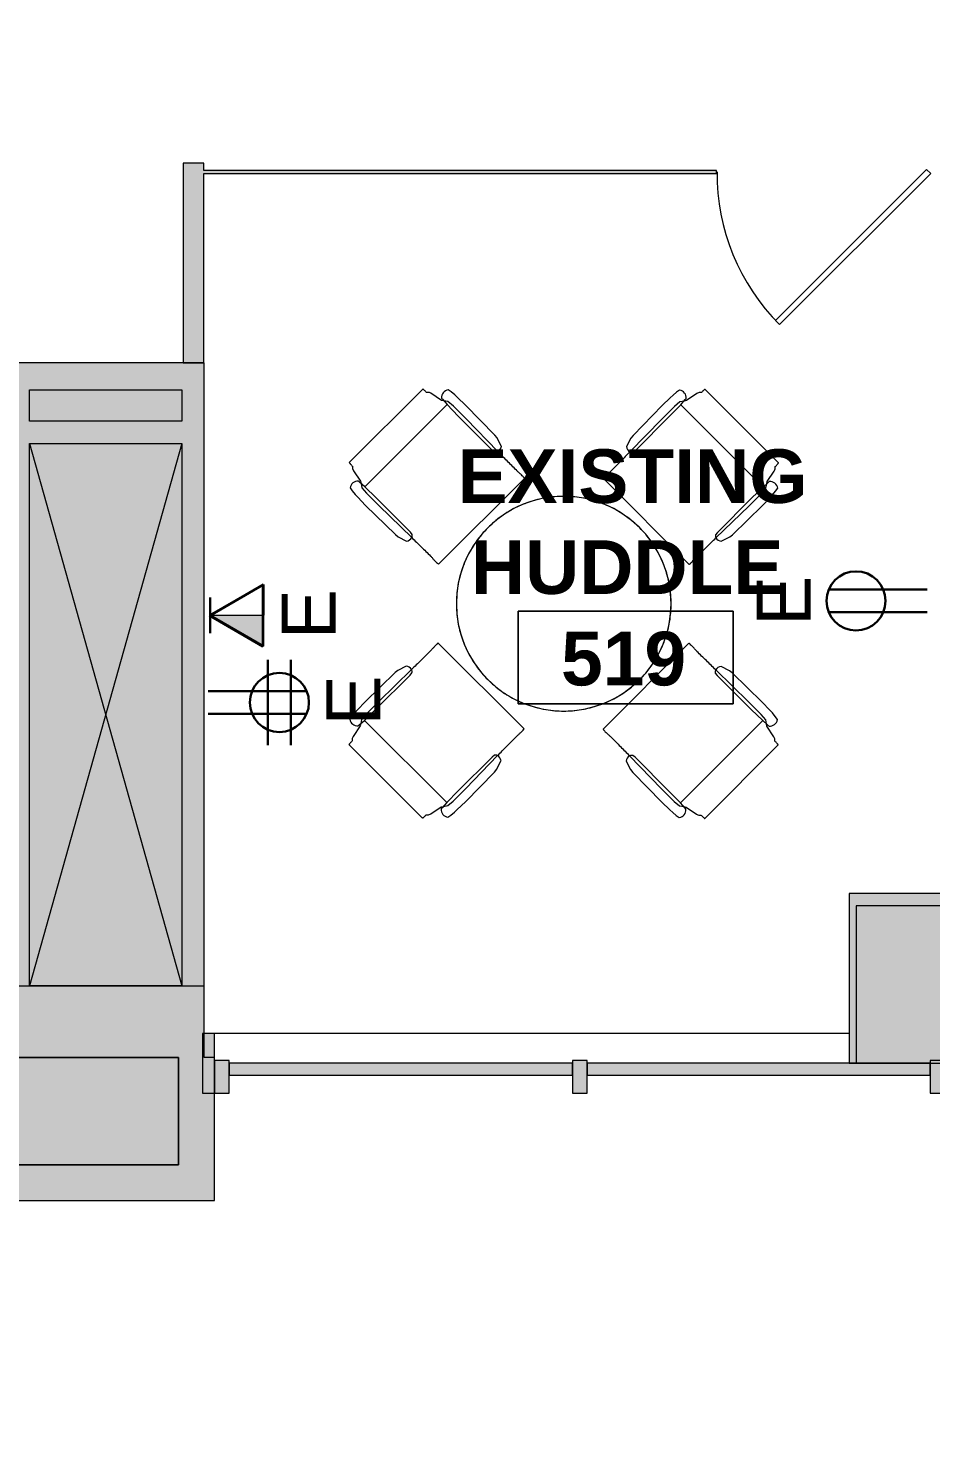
# Model space of a CAD drawing. Header units: inches. Extents: x 385 to 2249, y -1781 to -36.
# Drawn here: x 1299 to 1450.3, y -1781.2 to -1546.3 of the extents above; entities that cross this region are included whole.
import ezdxf

# ---------------------------------------------------------------- set-up
doc = ezdxf.new("R2010")
doc.units = ezdxf.units.IN
doc.header["$MEASUREMENT"] = 0
for name, color, linetype, lineweight in [('A-ANNO-NOTE', 131, 'Continuous', 30), ('A-AREA-IDEN', 2, 'Continuous', 9), ('A-COLS', 52, 'Continuous', 13), ('A-DETL', 90, 'Continuous', 9), ('A-DETL-GENF', 92, 'Continuous', 9), ('A-DETL-THIN', 151, 'Continuous', 9), ('A-DOOR', 31, 'Continuous', 13), ('A-GLAZ-CURT', 52, 'Continuous', 13), ('A-GLAZ-CWMG', 51, 'Continuous', 13), ('A-WALL', 113, 'Continuous', 13), ('A-WALL-PATT', 111, 'Continuous', 13), ('I-FURN', 30, 'Continuous', 9), ('I-WALL', 2, 'Continuous', 13)]:
    doc.layers.add(name, color=color, linetype=linetype, lineweight=lineweight)
doc.styles.add('Swis721 Lt BT', font='swissl.ttf', dxfattribs={"height": 9})
doc.styles.add('Swis721 Lt BT_B', font='', dxfattribs={"height": 9})
doc.styles.get('Swis721 Lt BT_B').set_extended_font_data('Swis721 Lt BT', bold=True)

# ---------------------------------------------------------------- blocks, each defined once
blk = doc.blocks.new('Walls 10 - Walls 10-5024447-Level 5 POWER _ SIGNAL')
at = {"layer": 'A-WALL', "lineweight": 9}
h = blk.add_hatch(color=7, dxfattribs=at)
h.paths.add_polyline_path([(1221.48, -1742.89), (1330.2, -1742.89), (1330.2, -1718.89), (1328.48, -1718.89), (1328.45, -1602.45), (1123.26, -1602.45), (1123.26, -1606.95), (1125.46, -1606.95), (1125.46, -1613.45), (1295.45, -1613.45), (1295.45, -1705.42), (1062.64, -1705.42), (1062.64, -1635.39), (1073.89, -1635.39), (1073.89, -1606.95), (1084.26, -1606.95), (1084.26, -1602.45), (1058.89, -1602.45), (1058.89, -1705.1), (1061.22, -1707.43), (1058.89, -1709.76), (1058.89, -1720.42), (1219.48, -1720.42), (1219.5, -1739.77), (1220.52, -1739.77), (1219.5, -1742.89)], flags=0)
h.paths.add_polyline_path([(1324.2, -1736.89), (1221.48, -1736.89), (1221.48, -1718.89), (1324.2, -1718.89)], flags=0)
h.paths.add_polyline_path([(1324.73, -1706.92), (1299.2, -1706.92), (1299.2, -1615.95), (1324.73, -1615.95)], flags=0)
h.paths.add_polyline_path([(1070.14, -1631.64), (1062.64, -1631.64), (1062.64, -1606.95), (1070.14, -1606.95), (1070.14, -1615.95)], flags=0)
h.paths.add_polyline_path([(1324.73, -1612.2), (1299.2, -1612.2), (1299.2, -1606.95), (1324.73, -1606.95)], flags=0)
at = {"layer": 'A-WALL', "color": 8, "lineweight": 20}
for p, q in [((1058.89, -1602.45), (1058.89, -1720.42)), ((1084.26, -1602.45), (1058.89, -1602.45)), ((1084.26, -1606.95), (1084.26, -1602.45)), ((1125.08, -1602.45), (1123.26, -1602.45)), ((1123.26, -1602.45), (1123.26, -1606.95)), ((1328.48, -1602.45), (1125.08, -1602.45)), ((1328.48, -1718.89), (1328.48, -1602.45)), ((1062.64, -1631.64), (1062.64, -1606.95)), ((1062.64, -1606.95), (1070.14, -1606.95)), ((1070.14, -1606.95), (1070.14, -1631.64)), ((1073.89, -1635.39), (1073.89, -1606.95)), ((1073.89, -1606.95), (1084.26, -1606.95)), ((1123.26, -1606.95), (1125.46, -1606.95)), ((1125.46, -1606.95), (1125.46, -1613.45)), ((1299.2, -1612.2), (1299.2, -1606.95)), ((1299.2, -1606.95), (1324.73, -1606.95)), ((1324.73, -1606.95), (1324.73, -1612.2)), ((1125.46, -1613.45), (1295.45, -1613.45)), ((1295.45, -1613.45), (1295.45, -1705.42)), ((1324.73, -1612.2), (1299.2, -1612.2)), ((1299.2, -1706.92), (1299.2, -1615.95)), ((1299.2, -1615.95), (1324.73, -1615.95)), ((1324.73, -1615.95), (1324.73, -1706.92)), ((1070.14, -1631.64), (1062.64, -1631.64)), ((1062.64, -1705.42), (1062.64, -1635.39)), ((1062.64, -1635.39), (1073.89, -1635.39)), ((1295.45, -1705.42), (1062.64, -1705.42)), ((1324.73, -1706.92), (1299.2, -1706.92)), ((1221.48, -1736.89), (1221.48, -1718.89)), ((1221.48, -1718.89), (1324.2, -1718.89)), ((1324.2, -1718.89), (1324.2, -1736.89)), ((1330.2, -1718.89), (1328.48, -1718.89)), ((1330.2, -1742.89), (1330.2, -1718.89)), ((1058.89, -1720.42), (1062.64, -1720.42)), ((1062.64, -1720.42), (1219.48, -1720.42)), ((1219.48, -1720.42), (1219.48, -1742.89)), ((1324.2, -1736.89), (1221.48, -1736.89)), ((1219.48, -1742.89), (1330.2, -1742.89))]:
    blk.add_line(p, q, dxfattribs=at)
at = {"layer": 'A-WALL', "lineweight": 9}
for p, q in [((1084.26, -1602.45), (1123.26, -1602.45)), ((1123.26, -1606.95), (1084.26, -1606.95))]:
    blk.add_line(p, q, dxfattribs=at)
blk = doc.blocks.new('System Panel - Glazed 2-5104149-Level 5 POWER _ SIGNAL')
at = {"layer": 'A-GLAZ-CURT', "lineweight": 9}
blk.add_hatch(color=7, dxfattribs=at).paths.add_polyline_path([(28.75, 0.25), (28.75, 2.25), (-28.75, 2.25), (-28.75, 0.25), (-14.49, 0.25)], flags=0)
at = {"layer": 'A-GLAZ-CURT', "color": 8, "lineweight": 20}
for p, q in [((28.75, 2.25), (-28.75, 2.25)), ((-28.75, 2.25), (-28.75, 0.25)), ((-28.75, 0.25), (28.75, 0.25)), ((28.75, 0.25), (28.75, 2.25))]:
    blk.add_line(p, q, dxfattribs=at)
blk = doc.blocks.new('Rectangular Mullion - 2_5_ x 5_ rectangular-5104493-Level 5 POWER _ SIGNAL')
at = {"layer": 'A-GLAZ-CWMG', "lineweight": 9}
blk.add_hatch(color=7, dxfattribs=at).paths.add_polyline_path([(0, 2.75), (0, -2.75), (-2.5, -2.75), (-2.5, 2.75)], flags=0)
at = {"layer": 'A-GLAZ-CWMG', "color": 8, "lineweight": 20}
for p, q in [((-2.5, 2.75), (0, 2.75)), ((-2.5, -2.75), (-2.5, 2.75)), ((0, 2.75), (0, -2.75)), ((0, -2.75), (-2.5, -2.75))]:
    blk.add_line(p, q, dxfattribs=at)
blk = doc.blocks.new('Rectangular Mullion - 2_5_ x 5_ rectangular-5103979-Level 5 POWER _ SIGNAL')
at = {"layer": 'A-GLAZ-CWMG', "lineweight": 9}
blk.add_hatch(color=7, dxfattribs=at).paths.add_polyline_path([(-2.5, 2.75), (-2.5, -2.75), (0, -2.75), (0, 2.75)], flags=0)
at = {"layer": 'A-GLAZ-CWMG', "color": 8, "lineweight": 20}
for p, q in [((0, 2.75), (-2.5, 2.75)), ((-2.5, 2.75), (-2.5, -2.75)), ((0, -2.75), (0, 2.75)), ((-2.5, -2.75), (0, -2.75))]:
    blk.add_line(p, q, dxfattribs=at)
blk = doc.blocks.new('System Panel - Glazed 2-5105823-Level 5 POWER _ SIGNAL')
at = {"layer": 'A-GLAZ-CURT', "lineweight": 9}
blk.add_hatch(color=7, dxfattribs=at).paths.add_polyline_path([(-14.36, 0.25), (28.75, 0.25), (28.75, 2.25), (-28.75, 2.25), (-28.75, 0.25)], flags=0)
at = {"layer": 'A-GLAZ-CURT', "color": 8, "lineweight": 20}
for p, q in [((28.75, 2.25), (-28.75, 2.25)), ((-28.75, 2.25), (-28.75, 0.25)), ((-28.75, 0.25), (28.75, 0.25)), ((28.75, 0.25), (28.75, 2.25))]:
    blk.add_line(p, q, dxfattribs=at)
blk = doc.blocks.new('Columns 17 - Columns 4-5094720-Level 5 POWER _ SIGNAL')
at = {"layer": 'A-COLS', "color": 8, "lineweight": 20}
for p, q in [((1386.75, -824.84), (1378.58, -849.96)), ((1412.53, -833.21), (1386.75, -824.84)), ((1404.36, -858.34), (1412.53, -833.21)), ((1378.58, -849.96), (1404.36, -858.34))]:
    blk.add_line(p, q, dxfattribs=at)
blk = doc.blocks.new('Walls 49 - Walls 3-5097350-Level 5 POWER _ SIGNAL')
at = {"layer": 'A-WALL', "lineweight": 9}
blk.add_line((54.48, -1807.73), (54.48, -1914.14), dxfattribs=at)
blk = doc.blocks.new('Single Glass Door1 - 36_ x 84_-5468080-Level 5 POWER _ SIGNAL')
at = {"layer": 'A-DOOR', "color": 8, "lineweight": 20}
for p, q in [((-8.12, -24.87), (17.2, 0.46)), ((17.2, 0.46), (17.91, -0.25)), ((17.91, -0.25), (-7.42, -25.57)), ((-7.42, -25.57), (-8.12, -24.87))]:
    blk.add_line(p, q, dxfattribs=at)
at = {"layer": 'A-DOOR', "lineweight": 9}
blk.add_arc((17.91, -0.25), 35.81, 179.5, 225, dxfattribs=at)
blk = doc.blocks.new('Columns 59 - Columns 4-5528690-Level 5 POWER _ SIGNAL')
at = {"layer": 'A-COLS', "lineweight": 9}
blk.add_hatch(color=7, dxfattribs=at).paths.add_polyline_path([(1377.49, -849.61), (1407.41, -859.33), (1416.21, -832.25), (1386.29, -822.53), (1379.04, -844.85)], flags=0)
at = {"layer": 'A-COLS', "color": 8, "lineweight": 20}
for p, q in [((1386.29, -822.53), (1377.49, -849.61)), ((1416.21, -832.25), (1386.29, -822.53)), ((1407.41, -859.33), (1416.21, -832.25)), ((1377.49, -849.61), (1407.41, -859.33))]:
    blk.add_line(p, q, dxfattribs=at)
blk = doc.blocks.new('F - CONF TABLE _ROUND-4 CHAIRS_ - Lam 30Dia Single-Column Base-5184442-Level 5 POWER _ SIGNAL')
at = {"layer": 'I-FURN'}
for p, q in [((-8.94, 44.91), (-26.37, 44.91)), ((-26.83, 43.43), (-27.23, 41.36)), ((-26.68, 43.81), (-26.83, 43.43)), ((-26.42, 44.07), (-26.68, 43.81)), ((-8.63, 43.81), (-8.88, 44.07)), ((-8.55, 43.67), (-8.63, 43.81)), ((-8.48, 43.43), (-8.55, 43.67)), ((-8.08, 41.36), (-8.48, 43.43)), ((-29.45, 40.43), (-29.49, 39.78)), ((-29.39, 41.2), (-29.45, 40.43)), ((-29.28, 41.81), (-29.39, 41.2)), ((-27.86, 40.43), (-27.97, 39.27)), ((-27.46, 41.03), (-27.86, 40.43)), ((-27.48, 41.36), (-27.5, 41.59)), ((-27.41, 40.2), (-27.48, 41.36)), ((-27.23, 41.36), (-27.46, 41.03)), ((-27.37, 37.52), (-27.41, 40.2)), ((-27.41, 40.2), (-7.89, 40.2)), ((-7.85, 41.03), (-8.08, 41.36)), ((-7.89, 40.2), (-7.93, 37.52)), ((-7.83, 41.36), (-7.89, 40.2)), ((-7.44, 40.43), (-7.85, 41.03)), ((-7.81, 41.59), (-7.83, 41.36)), ((-7.34, 39.27), (-7.44, 40.43)), ((-5.92, 41.2), (-6.03, 41.81)), ((-5.85, 40.43), (-5.92, 41.2)), ((-5.82, 39.78), (-5.85, 40.43)), ((-29.49, 39.78), (-29.54, 37.92)), ((-29.54, 37.92), (-29.44, 30.92)), ((-27.97, 39.27), (-27.97, 36.27)), ((-7.34, 36.27), (-7.34, 39.27)), ((-5.87, 30.92), (-5.77, 37.92)), ((-5.77, 37.92), (-5.82, 39.78)), ((-27.97, 36.27), (-27.86, 28.6)), ((-27.37, 29.43), (-27.37, 37.52)), ((-7.93, 37.52), (-7.93, 29.43)), ((-7.45, 28.6), (-7.34, 36.27)), ((-29.44, 30.92), (-29.38, 30.33)), ((-5.93, 30.33), (-5.87, 30.92)), ((-29.38, 30.33), (-28.89, 28.83)), ((-27.42, 28.93), (-27.37, 29.43)), ((-7.93, 29.43), (-7.88, 28.93)), ((-6.42, 28.83), (-5.93, 30.33)), ((-27.82, 22.28), (-7.48, 22.28)), ((-56.14, 14.52), (-56.75, 14.41)), ((-55.37, 14.59), (-56.14, 14.52)), ((-54.72, 14.62), (-55.37, 14.59)), ((-52.86, 14.67), (-54.72, 14.62)), ((-45.86, 14.57), (-52.86, 14.67)), ((-45.27, 14.51), (-45.86, 14.57)), ((-43.76, 14.02), (-45.27, 14.51)), ((9.89, 14.44), (8.39, 13.95)), ((10.49, 14.5), (9.89, 14.44)), ((17.49, 14.6), (10.49, 14.5)), ((19.35, 14.55), (17.49, 14.6)), ((19.99, 14.52), (19.35, 14.55)), ((20.76, 14.45), (19.99, 14.52)), ((21.37, 14.34), (20.76, 14.45)), ((-58.75, 11.81), (-59.01, 11.55)), ((-58.61, 11.88), (-58.75, 11.81)), ((-58.37, 11.96), (-58.61, 11.88)), ((-56.3, 12.36), (-58.37, 11.96)), ((-56.53, 12.63), (-56.3, 12.61)), ((-56.3, 12.61), (-55.14, 12.54)), ((-55.97, 12.59), (-56.3, 12.36)), ((-55.37, 12.99), (-55.97, 12.59)), ((-54.2, 13.1), (-55.37, 12.99)), ((-55.14, 12.54), (-52.45, 12.5)), ((-55.14, -6.98), (-55.14, 12.54)), ((-51.2, 13.1), (-54.2, 13.1)), ((-52.45, 12.5), (-44.37, 12.5)), ((-43.54, 12.99), (-51.2, 13.1)), ((-44.37, 12.5), (-43.87, 12.56)), ((-37.21, -7.39), (-37.21, 12.95)), ((1.84, 12.89), (1.84, -7.45)), ((15.83, 13.03), (8.17, 12.92)), ((8.5, 12.49), (8.99, 12.43)), ((8.99, 12.43), (17.08, 12.43)), ((18.83, 13.03), (15.83, 13.03)), ((17.08, 12.43), (19.76, 12.48)), ((20, 12.93), (18.83, 13.03)), ((19.76, 12.48), (20.93, 12.54)), ((19.76, 12.48), (19.76, -7.04)), ((20.59, 12.52), (20, 12.93)), ((20.93, 12.29), (20.59, 12.52)), ((20.93, 12.54), (21.15, 12.56)), ((22.99, 11.89), (20.93, 12.29)), ((23.37, 11.74), (22.99, 11.89)), ((-59.85, 11.5), (-59.85, -5.93)), ((23.63, 11.49), (23.37, 11.74)), ((24.48, -6), (24.48, 11.43)), ((-59.01, -5.99), (-58.75, -6.24)), ((-58.75, -6.24), (-58.37, -6.39)), ((-58.37, -6.39), (-56.3, -6.79)), ((-56.3, -7.04), (-56.53, -7.06)), ((-56.3, -6.79), (-55.96, -7.02)), ((-55.14, -6.98), (-56.3, -7.04)), ((-55.96, -7.02), (-55.37, -7.43)), ((-52.45, -6.93), (-55.14, -6.98)), ((-44.37, -6.93), (-52.45, -6.93)), ((-43.87, -6.99), (-44.37, -6.93)), ((8.99, -7), (8.5, -7.06)), ((17.08, -7), (8.99, -7)), ((19.76, -7.04), (17.08, -7)), ((20.93, -7.11), (19.76, -7.04)), ((20.59, -7.09), (20.93, -6.86)), ((20.93, -6.86), (22.99, -6.46)), ((22.99, -6.46), (23.23, -6.38)), ((23.23, -6.38), (23.37, -6.31)), ((23.37, -6.31), (23.63, -6.05)), ((-56.75, -8.84), (-56.14, -8.95)), ((-56.14, -8.95), (-55.37, -9.02)), ((-55.37, -7.43), (-54.2, -7.53)), ((-55.37, -9.02), (-54.72, -9.05)), ((-54.72, -9.05), (-52.86, -9.1)), ((-54.2, -7.53), (-51.2, -7.53)), ((-52.86, -9.1), (-45.86, -9)), ((-51.2, -7.53), (-43.54, -7.42)), ((-45.86, -9), (-45.27, -8.94)), ((-45.27, -8.94), (-43.76, -8.45)), ((8.17, -7.49), (15.83, -7.6)), ((8.39, -8.52), (9.89, -9.01)), ((9.89, -9.01), (10.49, -9.07)), ((10.49, -9.07), (17.49, -9.17)), ((15.83, -7.6), (18.83, -7.6)), ((17.49, -9.17), (19.35, -9.12)), ((18.83, -7.6), (20, -7.49)), ((19.35, -9.12), (19.99, -9.09)), ((19.99, -9.09), (20.76, -9.02)), ((20, -7.49), (20.59, -7.09)), ((20.76, -9.02), (21.37, -8.91)), ((21.15, -7.13), (20.93, -7.11)), ((-7.55, -16.78), (-27.89, -16.78)), ((-28.96, -23.33), (-29.45, -24.83)), ((-27.93, -23.1), (-28.03, -30.77)), ((-27.44, -23.93), (-27.49, -23.43)), ((-7.95, -23.43), (-8, -23.93)), ((-7.41, -30.77), (-7.52, -23.1)), ((-6, -24.83), (-6.49, -23.33)), ((-29.51, -25.42), (-29.6, -32.42)), ((-29.45, -24.83), (-29.51, -25.42)), ((-27.44, -32.02), (-27.44, -23.93)), ((-8, -23.93), (-8, -32.02)), ((-5.93, -25.42), (-6, -24.83)), ((-5.84, -32.42), (-5.93, -25.42)), ((-29.6, -32.42), (-29.56, -34.28)), ((-28.03, -30.77), (-28.03, -33.77)), ((-27.48, -34.7), (-27.44, -32.02)), ((-8, -32.02), (-7.96, -34.7)), ((-7.41, -33.77), (-7.41, -30.77)), ((-5.89, -34.28), (-5.84, -32.42)), ((-29.56, -34.28), (-29.52, -34.93)), ((-29.52, -34.93), (-29.46, -35.7)), ((-28.03, -33.77), (-27.93, -34.93)), ((-27.93, -34.93), (-27.53, -35.53)), ((-27.55, -35.86), (-27.48, -34.7)), ((-7.96, -34.7), (-27.48, -34.7)), ((-7.96, -34.7), (-7.89, -35.86)), ((-7.91, -35.53), (-7.51, -34.93)), ((-7.51, -34.93), (-7.41, -33.77)), ((-5.99, -35.7), (-5.92, -34.93)), ((-5.92, -34.93), (-5.89, -34.28)), ((-29.46, -35.7), (-29.35, -36.31)), ((-27.57, -36.09), (-27.55, -35.86)), ((-27.53, -35.53), (-27.3, -35.86)), ((-27.3, -35.86), (-26.9, -37.93)), ((-8.54, -37.93), (-8.14, -35.86)), ((-8.14, -35.86), (-7.91, -35.53)), ((-7.89, -35.86), (-7.88, -36.09)), ((-6.1, -36.31), (-5.99, -35.7)), ((-26.9, -37.93), (-26.82, -38.17)), ((-26.82, -38.17), (-26.75, -38.31)), ((-26.75, -38.31), (-26.49, -38.57)), ((-26.44, -39.41), (-9.01, -39.41)), ((-8.95, -38.57), (-8.7, -38.31)), ((-8.7, -38.31), (-8.54, -37.93))]:
    blk.add_line(p, q, dxfattribs=at)
for centre, radius, start, end in [((-28.51, 40.74), 1.32, 40.065, 125.935), ((-6.8, 40.74), 1.32, 54.065, 139.935), ((-28.17, 29.68), 1.12, 229.743, 286.0891), ((-28.08, 29.35), 0.781, 286.8466, 327.6782), ((-7.22, 29.35), 0.781, 212.3218, 253.1534), ((-7.14, 29.68), 1.12, 253.9109, 310.257), ((-17.69, 2.75), 18, 360, 180), ((-17.69, 2.75), 18, 360, 180), ((-17.69, 2.75), 18, 113.6842, 123.1579), ((-17.69, 2.75), 18, 104.2105, 113.6842), ((-17.69, 2.75), 18, 94.7368, 104.2105), ((-17.69, 2.75), 18, 85.2632, 94.7368), ((-17.69, 2.75), 18, 75.7895, 85.2632), ((-17.69, 2.75), 18, 66.3158, 75.7895), ((-17.69, 2.75), 18, 56.8421, 66.3158), ((-17.69, 2.75), 18, 123.1579, 132.6316), ((-17.69, 2.75), 18, 47.3684, 56.8421), ((-55.68, 13.64), 1.32, 144.065, 229.935), ((-17.69, 2.75), 18, 132.6316, 142.1053), ((-17.69, 2.75), 18, 37.8947, 47.3684), ((20.31, 13.57), 1.32, 310.065, 35.935), ((-44.29, 13.22), 0.781, 302.3218, 343.1534), ((-44.61, 13.3), 1.12, 343.9109, 40.257), ((-17.69, 2.75), 18, 142.1053, 151.5789), ((-17.69, 2.75), 18, 28.4211, 37.8947), ((9.24, 13.23), 1.12, 139.743, 196.0891), ((8.91, 13.15), 0.781, 196.8466, 237.6782), ((-17.69, 2.75), 18, 151.5789, 161.0526), ((-17.69, 2.75), 18, 18.9474, 28.4211), ((-17.69, 2.75), 18, 161.0526, 170.5263), ((-17.69, 2.75), 18, 9.4737, 18.9474), ((-17.69, 2.75), 18, 170.5263, 180), ((-17.69, 2.75), 18, 0, 9.4737), ((-17.69, 2.75), 18, 180, 360), ((-17.69, 2.75), 18, 180, 360), ((-17.69, 2.75), 18, 180, 189.4737), ((-17.69, 2.75), 18, 350.5263, 0), ((-17.69, 2.75), 18, 189.4737, 198.9474), ((-17.69, 2.75), 18, 341.0526, 350.5263), ((-17.69, 2.75), 18, 198.9474, 208.4211), ((-17.69, 2.75), 18, 331.5789, 341.0526), ((-44.29, -7.65), 0.781, 16.8466, 57.6782), ((-17.69, 2.75), 18, 208.4211, 217.8947), ((-17.69, 2.75), 18, 322.1053, 331.5789), ((-55.68, -8.07), 1.32, 130.065, 215.935), ((-44.61, -7.73), 1.12, 319.743, 16.0891), ((-17.69, 2.75), 18, 217.8947, 227.3684), ((-17.69, 2.75), 18, 312.6316, 322.1053), ((9.24, -7.8), 1.12, 163.9109, 220.257), ((8.91, -7.72), 0.781, 122.3218, 163.1534), ((20.31, -8.14), 1.32, 324.065, 49.935), ((-17.69, 2.75), 18, 227.3684, 236.8421), ((-17.69, 2.75), 18, 303.1579, 312.6316), ((-17.69, 2.75), 18, 236.8421, 246.3158), ((-17.69, 2.75), 18, 246.3158, 255.7895), ((-17.69, 2.75), 18, 284.2105, 293.6842), ((-17.69, 2.75), 18, 293.6842, 303.1579), ((-17.69, 2.75), 18, 255.7895, 265.2632), ((-17.69, 2.75), 18, 265.2632, 274.7368), ((-17.69, 2.75), 18, 274.7368, 284.2105), ((-28.24, -24.18), 1.12, 73.9109, 130.257), ((-28.15, -23.85), 0.781, 32.3218, 73.1534), ((-7.29, -23.85), 0.781, 106.8466, 147.6782), ((-7.21, -24.18), 1.12, 49.743, 106.0891), ((-28.58, -35.24), 1.32, 234.065, 319.935), ((-6.87, -35.24), 1.32, 220.065, 305.935)]:
    blk.add_arc(centre, radius, start, end, dxfattribs=at)
for points, knots in [([(-26.37, 44.91), (-26.37, 44.91), (-26.38, 44.89), (-26.39, 44.84), (-26.39, 44.78), (-26.4, 44.69), (-26.41, 44.59), (-26.42, 44.44), (-26.42, 44.26), (-26.42, 44.12), (-26.42, 44.07)], [0, 0, 0, 0, 0.111111, 0.222222, 0.333333, 0.444444, 0.555556, 0.666667, 0.888889, 1, 1, 1, 1]), ([(-8.88, 44.07), (-8.88, 44.26), (-8.89, 44.53), (-8.91, 44.75), (-8.92, 44.84), (-8.93, 44.89), (-8.94, 44.91), (-8.94, 44.91)], [0, 0, 0, 0, 0.444444, 0.666667, 0.777778, 0.888889, 1, 1, 1, 1]), ([(-27.87, 23.22), (-27.87, 23.14), (-27.87, 22.98), (-27.87, 22.65), (-27.85, 22.35), (-27.83, 22.28), (-27.82, 22.28)], [0, 0, 0, 0, 0.181818, 0.363636, 0.727273, 1, 1, 1, 1]), ([(-7.48, 22.28), (-7.48, 22.28), (-7.47, 22.28), (-7.47, 22.31), (-7.46, 22.37), (-7.45, 22.44), (-7.45, 22.52), (-7.44, 22.66), (-7.44, 22.89), (-7.44, 23.1), (-7.44, 23.22)], [0, 0, 0, 0, 0.090909, 0.181818, 0.272727, 0.363636, 0.454545, 0.545455, 0.727273, 1, 1, 1, 1]), ([(-37.21, 12.95), (-37.21, 12.96), (-37.22, 12.96), (-37.25, 12.97), (-37.3, 12.98), (-37.37, 12.98), (-37.46, 12.99), (-37.59, 13), (-37.83, 13), (-38.04, 13), (-38.15, 13)], [0, 0, 0, 0, 0.090909, 0.181818, 0.272727, 0.363636, 0.454545, 0.545455, 0.727273, 1, 1, 1, 1]), ([(2.78, 12.93), (2.7, 12.93), (2.54, 12.93), (2.21, 12.93), (1.91, 12.91), (1.84, 12.89), (1.84, 12.89)], [0, 0, 0, 0, 0.181818, 0.363636, 0.727273, 1, 1, 1, 1]), ([(-59.01, 11.55), (-59.2, 11.55), (-59.47, 11.54), (-59.69, 11.53), (-59.78, 11.52), (-59.83, 11.51), (-59.84, 11.5), (-59.85, 11.5)], [0, 0, 0, 0, 0.444444, 0.666667, 0.777778, 0.888889, 1, 1, 1, 1]), ([(24.48, 11.43), (24.47, 11.43), (24.45, 11.44), (24.41, 11.45), (24.34, 11.46), (24.25, 11.46), (24.15, 11.47), (24, 11.48), (23.82, 11.48), (23.68, 11.49), (23.63, 11.49)], [0, 0, 0, 0, 0.111111, 0.222222, 0.333333, 0.444444, 0.555556, 0.666667, 0.888889, 1, 1, 1, 1]), ([(-59.85, -5.93), (-59.84, -5.93), (-59.83, -5.94), (-59.78, -5.95), (-59.71, -5.96), (-59.63, -5.96), (-59.53, -5.97), (-59.37, -5.98), (-59.2, -5.98), (-59.06, -5.99), (-59.01, -5.99)], [0, 0, 0, 0, 0.111111, 0.222222, 0.333333, 0.444444, 0.555556, 0.666667, 0.888889, 1, 1, 1, 1]), ([(23.63, -6.05), (23.82, -6.05), (24.1, -6.04), (24.32, -6.03), (24.41, -6.02), (24.45, -6.01), (24.47, -6), (24.48, -6)], [0, 0, 0, 0, 0.444444, 0.666667, 0.777778, 0.888889, 1, 1, 1, 1]), ([(-38.15, -7.43), (-38.08, -7.43), (-37.91, -7.43), (-37.59, -7.43), (-37.29, -7.41), (-37.21, -7.39), (-37.21, -7.39)], [0, 0, 0, 0, 0.181818, 0.363636, 0.727273, 1, 1, 1, 1]), ([(1.84, -7.45), (1.84, -7.46), (1.84, -7.46), (1.88, -7.47), (1.93, -7.48), (2, -7.48), (2.08, -7.49), (2.22, -7.5), (2.45, -7.5), (2.66, -7.5), (2.78, -7.5)], [0, 0, 0, 0, 0.090909, 0.181818, 0.272727, 0.363636, 0.454545, 0.545455, 0.727273, 1, 1, 1, 1]), ([(-27.89, -16.78), (-27.9, -16.78), (-27.9, -16.78), (-27.91, -16.81), (-27.92, -16.87), (-27.92, -16.94), (-27.93, -17.02), (-27.93, -17.16), (-27.94, -17.39), (-27.94, -17.6), (-27.94, -17.72)], [0, 0, 0, 0, 0.090909, 0.181818, 0.272727, 0.363636, 0.454545, 0.545455, 0.727273, 1, 1, 1, 1]), ([(-7.51, -17.72), (-7.51, -17.64), (-7.5, -17.48), (-7.51, -17.15), (-7.52, -16.85), (-7.54, -16.78), (-7.55, -16.78)], [0, 0, 0, 0, 0.181818, 0.363636, 0.727273, 1, 1, 1, 1]), ([(-26.49, -38.57), (-26.49, -38.76), (-26.48, -39.03), (-26.47, -39.25), (-26.45, -39.34), (-26.45, -39.39), (-26.44, -39.41), (-26.44, -39.41)], [0, 0, 0, 0, 0.444444, 0.666667, 0.777778, 0.888889, 1, 1, 1, 1]), ([(-9.01, -39.41), (-9, -39.41), (-9, -39.39), (-8.99, -39.34), (-8.98, -39.28), (-8.97, -39.19), (-8.97, -39.09), (-8.96, -38.94), (-8.95, -38.76), (-8.95, -38.62), (-8.95, -38.57)], [0, 0, 0, 0, 0.111111, 0.222222, 0.333333, 0.444444, 0.555556, 0.666667, 0.888889, 1, 1, 1, 1])]:
    blk.add_open_spline(points, degree=3, knots=knots, dxfattribs=at)
for points in [[(-27.86, 28.6), (-27.85, 27.87), (-27.83, 26.41), (-27.82, 24.93), (-27.82, 24.19)], [(-7.49, 24.19), (-7.48, 24.93), (-7.47, 26.41), (-7.46, 27.87), (-7.45, 28.6)], [(-27.82, 24.19), (-27.83, 24.03), (-27.84, 23.71), (-27.86, 23.38), (-27.87, 23.22)], [(-7.44, 23.22), (-7.45, 23.38), (-7.46, 23.71), (-7.48, 24.03), (-7.49, 24.19)], [(-39.12, 12.95), (-39.87, 12.95), (-41.34, 12.96), (-42.81, 12.98), (-43.54, 12.99)], [(-38.15, 13), (-38.32, 12.99), (-38.64, 12.98), (-38.96, 12.96), (-39.12, 12.95)], [(3.75, 12.88), (3.59, 12.89), (3.27, 12.91), (2.94, 12.92), (2.78, 12.93)], [(8.17, 12.92), (7.44, 12.91), (5.97, 12.9), (4.49, 12.89), (3.75, 12.88)], [(-43.54, -7.42), (-42.81, -7.41), (-41.34, -7.4), (-39.87, -7.39), (-39.12, -7.38)], [(-39.12, -7.38), (-38.96, -7.39), (-38.64, -7.41), (-38.32, -7.42), (-38.15, -7.43)], [(2.78, -7.5), (2.94, -7.49), (3.27, -7.48), (3.59, -7.46), (3.75, -7.45)], [(3.75, -7.45), (4.49, -7.45), (5.97, -7.46), (7.44, -7.48), (8.17, -7.49)], [(-27.94, -17.72), (-27.93, -17.88), (-27.91, -18.21), (-27.9, -18.53), (-27.89, -18.69)], [(-27.89, -18.69), (-27.89, -19.43), (-27.9, -20.91), (-27.92, -22.37), (-27.93, -23.1)], [(-7.56, -18.69), (-7.55, -18.53), (-7.53, -18.21), (-7.52, -17.88), (-7.51, -17.72)], [(-7.52, -23.1), (-7.53, -22.37), (-7.54, -20.91), (-7.55, -19.43), (-7.56, -18.69)]]:
    blk.add_open_spline(points, degree=3, dxfattribs=at)
blk = doc.blocks.new('Room Tag - Room Name and Number-3379422-Level 5 POWER _ SIGNAL')
at = {"layer": 'A-AREA-IDEN'}
for p, q in [((-0.1881, -0.1636), (-0.1881, -0.0018)), ((-0.1881, -0.0018), (0.1869, -0.0018)), ((0.1869, -0.0018), (-0.1881, -0.0018)), ((-0.1881, -0.0018), (-0.1881, -0.1636)), ((0.1869, -0.0018), (0.1869, -0.1636)), ((0.1869, -0.1636), (0.1869, -0.0018)), ((0.1869, -0.1636), (-0.1881, -0.1636)), ((-0.1881, -0.1636), (0.1869, -0.1636))]:
    blk.add_line(p, q, dxfattribs=at)

msp = doc.modelspace()

# ---------------------------------------------------------------- hatches: boundary and pattern name
at = {"layer": 'A-ANNO-NOTE', "lineweight": 9}
msp.add_hatch(color=256, dxfattribs=at).paths.add_polyline_path([(1338.33, -1649.97), (1338.34, -1644.81), (1329.4, -1644.8)], flags=0)
at = {"layer": 'A-DETL-GENF'}
h = msp.add_hatch(color=9, dxfattribs=at)
h.paths.add_polyline_path([(508.27, -1781.2), (521.4, -1781.2), (746.37, -1556.23), (743.9, -1553.75), (769.44, -1528.21), (801.85, -1560.62), (854.63, -1509.6), (842.52, -1505.48), (850.3, -1482.61), (854.63, -1484.12), (862.38, -1486.96), (868.69, -1489.43), (876.12, -1492.56), (883.47, -1495.87), (883.44, -1471.7), (870.86, -1471.7), (870.86, -1412.95), (889.72, -1412.95), (889.72, -1410.45), (890.22, -1410.45), (890.22, -1345.39), (889.72, -1345.39), (889.72, -1342.89), (870.97, -1342.89), (870.97, -1306.89), (890.55, -1306.89), (890.55, -1102.88), (872.22, -1102.88), (872.22, -1084.89), (428.3, -1084.89), (428.34, -1104.39), (428.47, -1104.39), (428.47, -1152.92), (420.55, -1152.92), (420.55, -1212.42), (404.63, -1212.42), (412.9, -1251.33), (413.04, -1251.3), (414.49, -1258.12), (413.49, -1258.33), (415.45, -1267.56), (403.63, -1272.31), (392.01, -1277.51), (384.82, -1281.06), (384.82, -1781.2), (484.01, -1781.2)], flags=0)
h.paths.add_polyline_path([(677.67, -1781.2), (804.09, -1654.78), (795.25, -1645.94), (829.9, -1611.29), (818.94, -1600.33), (821.77, -1597.51), (780.4, -1556.14), (777.58, -1558.97), (766.26, -1547.65), (679.99, -1633.92), (743.63, -1697.56), (766.13, -1675.07), (774.97, -1683.9), (722.32, -1736.55), (713.58, -1727.81), (735.25, -1706.15), (671.51, -1642.41), (595.14, -1718.77), (657.57, -1781.2), (659.99, -1781.2), (683.53, -1757.67), (692.37, -1766.5), (677.67, -1781.2)], flags=0)
h.paths.add_polyline_path([(854.63, -1781.2), (974.36, -1781.2), (963.54, -1770.39), (966.37, -1767.56), (925.36, -1726.56), (922.53, -1729.38), (912.1, -1718.95), (890.54, -1740.52), (880.81, -1730.8), (850.81, -1760.8), (859.65, -1769.64), (848.08, -1781.2), (850.74, -1781.2)], flags=0)
h.paths.add_polyline_path([(640.04, -1781.2), (651.92, -1781.2), (592.31, -1721.6), (532.71, -1781.2), (625.35, -1781.2)], flags=0)
h.paths.add_polyline_path([(1232.5, -1736.89), (1324.2, -1736.89), (1324.2, -1718.89), (1232.5, -1718.89), (1232.5, -1734.96)], flags=0)
h.paths.add_polyline_path([(1324.73, -1706.92), (1324.73, -1615.95), (1299.2, -1615.95), (1299.2, -1706.92), (1324.2, -1706.92)], flags=0)
h.paths.add_polyline_path([(1219.5, -1705.42), (1295.45, -1705.42), (1295.45, -1613.45), (1125.46, -1613.45), (1125.46, -1606.95), (1123.26, -1606.95), (1123.26, -1602.45), (1084.26, -1602.45), (1084.26, -1606.95), (1073.89, -1606.95), (1073.89, -1635.39), (1062.64, -1635.39), (1062.64, -1705.42), (1219.48, -1705.42)], flags=0)
h.paths.add_polyline_path([(1070.14, -1631.64), (1070.14, -1606.95), (1062.64, -1606.95), (1062.64, -1631.64)], flags=0)
h.paths.add_polyline_path([(1324.73, -1612.2), (1324.73, -1606.95), (1299.2, -1606.95), (1299.2, -1612.2), (1324.2, -1612.2)], flags=0)
h.paths.add_polyline_path([(384.82, -1274.35), (389.73, -1271.96), (399.11, -1267.72), (409.47, -1263.44), (408.61, -1259.4), (407.63, -1259.6), (404.63, -1245.67), (393.74, -1195.75), (391.56, -1196.41), (391.27, -1195.46), (384.82, -1197.43), (384.82, -1272.35)], flags=0)
h.paths.add_polyline_path([(406.17, -1211.42), (419.53, -1211.42), (419.53, -1151.92), (427.47, -1151.92), (427.47, -1104.39), (412.45, -1104.39), (412.45, -1157.74), (389.55, -1161.92), (392.57, -1176.77), (396.58, -1175.89), (404.33, -1211.42), (404.63, -1211.42)], flags=0)
h.paths.add_polyline_path([(384.82, -1196.39), (390.98, -1194.5), (389.95, -1191.15), (392.34, -1190.42), (393.15, -1193.05), (389.73, -1177.38), (391.59, -1176.98), (390.3, -1170.6), (388.06, -1171), (387.89, -1170.01), (384.82, -1170.55), (384.82, -1194.5)], flags=0)
h.paths.add_polyline_path([(384.82, -1169.54), (387.71, -1169.03), (387.11, -1165.58), (384.82, -1165.98), (384.82, -1169.03)], flags=0)
at = {"layer": 'A-WALL-PATT', "lineweight": 9}
for points in [[(1324.95, -1602.45), (1328.45, -1602.45), (1328.45, -1568.95), (1324.95, -1568.95)], [(1399.85, -1570.7), (1414.36, -1570.7), (1414.36, -1570.2), (1328.45, -1570.2), (1328.48, -1570.7), (1377.72, -1570.7)]]:
    msp.add_hatch(color=7, dxfattribs=at).paths.add_polyline_path(points, flags=0)
h = msp.add_hatch(color=7, dxfattribs=at)
h.paths.add_polyline_path([(2188.84, -1724.89), (2189.44, -1724.89), (2189.44, -1714.89), (2184.99, -1714.89), (2184.99, -1719.89), (2172.45, -1719.89), (2172.45, -1724.89), (2185.37, -1724.89)], flags=0)
h.paths.add_polyline_path([(1329.4, -1718.89), (1330.2, -1718.89), (1330.2, -1714.89), (1328.48, -1714.89), (1328.48, -1718.89)], flags=0)

# ---------------------------------------------------------------- linework, layer by layer
at = {"layer": 'A-ANNO-NOTE'}
for p, q in [((1329.4, -1644.8), (1338.34, -1639.65)), ((1329.47, -1644.77), (1338.41, -1639.61)), ((1338.34, -1639.65), (1338.33, -1649.97)), ((1338.41, -1639.61), (1338.4, -1649.93)), ((1329.47, -1647.77), (1329.47, -1641.77)), ((1449.7, -1640.42), (1433.18, -1640.42)), ((1449.7, -1644.25), (1433.18, -1644.25)), ((1449.7, -1644.25), (1433.18, -1644.25)), ((1329.4, -1644.8), (1338.33, -1649.97)), ((1329.47, -1644.77), (1338.4, -1649.93)), ((1339.18, -1652.21), (1339.18, -1666.56)), ((1343.01, -1652.21), (1343.01, -1666.56)), ((1329.13, -1657.47), (1345.66, -1657.47)), ((1329.13, -1661.3), (1345.66, -1661.3))]:
    msp.add_line(p, q, dxfattribs=at)
at = {"layer": 'A-ANNO-NOTE', "lineweight": 9}
for p, q in [((1329.4, -1644.8), (1338.33, -1649.97)), ((1338.34, -1644.81), (1329.4, -1644.8)), ((1338.33, -1649.97), (1338.34, -1644.81))]:
    msp.add_line(p, q, dxfattribs=at)
at = {"layer": 'A-ANNO-NOTE'}
for centre in [(1437.74, -1642.34), (1341.1, -1659.38)]:
    msp.add_circle(centre, 4.95, dxfattribs=at)
at = {"layer": 'A-DETL', "lineweight": 13}
for p, q in [((1299.2, -1615.95), (1324.73, -1706.92)), ((1324.73, -1615.95), (1299.2, -1706.92))]:
    msp.add_line(p, q, dxfattribs=at)
at = {"layer": 'A-DETL-THIN'}
for p, q in [((1328.48, -1602.45), (1058.89, -1602.45)), ((1328.48, -1706.92), (1328.48, -1602.45)), ((1058.89, -1706.92), (1328.48, -1706.92)), ((1324.2, -1718.89), (1221.48, -1718.89)), ((1324.2, -1736.89), (1324.2, -1718.89)), ((1221.48, -1736.89), (1324.2, -1736.89))]:
    msp.add_line(p, q, dxfattribs=at)
at = {"layer": 'A-WALL', "color": 8, "lineweight": 20}
for p, q in [((1330.2, -1714.89), (1328.2, -1714.89)), ((1328.2, -1714.89), (1328.2, -1724.89)), ((1330.2, -1724.89), (1330.2, -1714.89)), ((1328.2, -1724.89), (1330.2, -1724.89))]:
    msp.add_line(p, q, dxfattribs=at)
at = {"layer": 'I-WALL', "color": 8, "lineweight": 20}
for p, q in [((1328.45, -1568.95), (1324.95, -1568.95)), ((1324.95, -1568.95), (1324.95, -1602.45)), ((1328.45, -1570.2), (1328.45, -1568.95)), ((1414.36, -1570.2), (1328.45, -1570.2)), ((1328.45, -1602.45), (1328.45, -1570.7)), ((1328.45, -1570.7), (1414.36, -1570.7)), ((1414.36, -1570.7), (1414.36, -1570.2)), ((1324.95, -1602.45), (1328.45, -1602.45))]:
    msp.add_line(p, q, dxfattribs=at)

# ---------------------------------------------------------------- block references
at = {"layer": 'A-AREA-IDEN', "xscale": 95.99999999999994, "yscale": 95.99999999999994, "zscale": 95.99999999999994}
msp.add_blockref('Room Tag - Room Name and Number-3379422-Level 5 POWER _ SIGNAL', (1399.2, -1643.92), dxfattribs=at)
at = {"layer": 'A-COLS', "lineweight": 9, "rotation": 18.00000000000044}
for name in ['Columns 59 - Columns 4-5528690-Level 5 POWER _ SIGNAL', 'Columns 17 - Columns 4-5094720-Level 5 POWER _ SIGNAL']:
    msp.add_blockref(name, (-136, -1337.53), dxfattribs=at)
at = {"layer": 'A-DOOR'}
msp.add_blockref('Single Glass Door1 - 36_ x 84_-5468080-Level 5 POWER _ SIGNAL', (1432.36, -1570.45), dxfattribs=at)
at = {"layer": 'A-GLAZ-CURT', "lineweight": 9}
for name, p in [('System Panel - Glazed 2-5104149-Level 5 POWER _ SIGNAL', (1361.45, -1722.14)), ('System Panel - Glazed 2-5105823-Level 5 POWER _ SIGNAL', (1421.45, -1722.14))]:
    msp.add_blockref(name, p, dxfattribs=at)
at = {"layer": 'A-GLAZ-CWMG', "lineweight": 9, "rotation": 180}
msp.add_blockref('Rectangular Mullion - 2_5_ x 5_ rectangular-5103979-Level 5 POWER _ SIGNAL', (1330.2, -1722.14), dxfattribs=at)
at = {"layer": 'A-GLAZ-CWMG', "lineweight": 9, "extrusion": (0, 0, -1), "rotation": 180}
for p in [(-1392.7, -1722.14), (-1452.7, -1722.14)]:
    msp.add_blockref('Rectangular Mullion - 2_5_ x 5_ rectangular-5104493-Level 5 POWER _ SIGNAL', p, dxfattribs=at)
at = {"layer": 'A-WALL', "lineweight": 9}
msp.add_blockref('Walls 10 - Walls 10-5024447-Level 5 POWER _ SIGNAL', (0, 0), dxfattribs=at)
at = {"layer": 'A-WALL', "lineweight": 9, "rotation": 270.0000000000001}
msp.add_blockref('Walls 49 - Walls 3-5097350-Level 5 POWER _ SIGNAL', (3244.34, -1660.41), dxfattribs=at)
at = {"layer": 'I-FURN', "rotation": 314.9999999999998}
msp.add_blockref('F - CONF TABLE _ROUND-4 CHAIRS_ - Lam 30Dia Single-Column Base-5184442-Level 5 POWER _ SIGNAL', (1399.32, -1657.27), dxfattribs=at)

# ---------------------------------------------------------------- texts
at = {"layer": 'A-ANNO-NOTE', "lineweight": 9, "char_height": 9, "width": 9.393, "attachment_point": 1, "rotation": 90, "style": 'Swis721 Lt BT'}
for insert in [(1421.12, -1646.52), (1341.5, -1648.78), (1348.99, -1663.21)]:
    msp.add_mtext('E', dxfattribs=dict(at, insert=insert))
at = {"layer": 'A-AREA-IDEN', "char_height": 9, "attachment_point": 1, "style": 'Swis721 Lt BT_B'}
for s, insert, width in [('EXISTING', (1370.95, -1616.93), 68.175), ('HUDDLE', (1373.2, -1632.18), 63.024), ('519', (1388.3, -1647.52), 25.452)]:
    msp.add_mtext(s, dxfattribs=dict(at, insert=insert, width=width))

doc.saveas('drawing.dxf')
